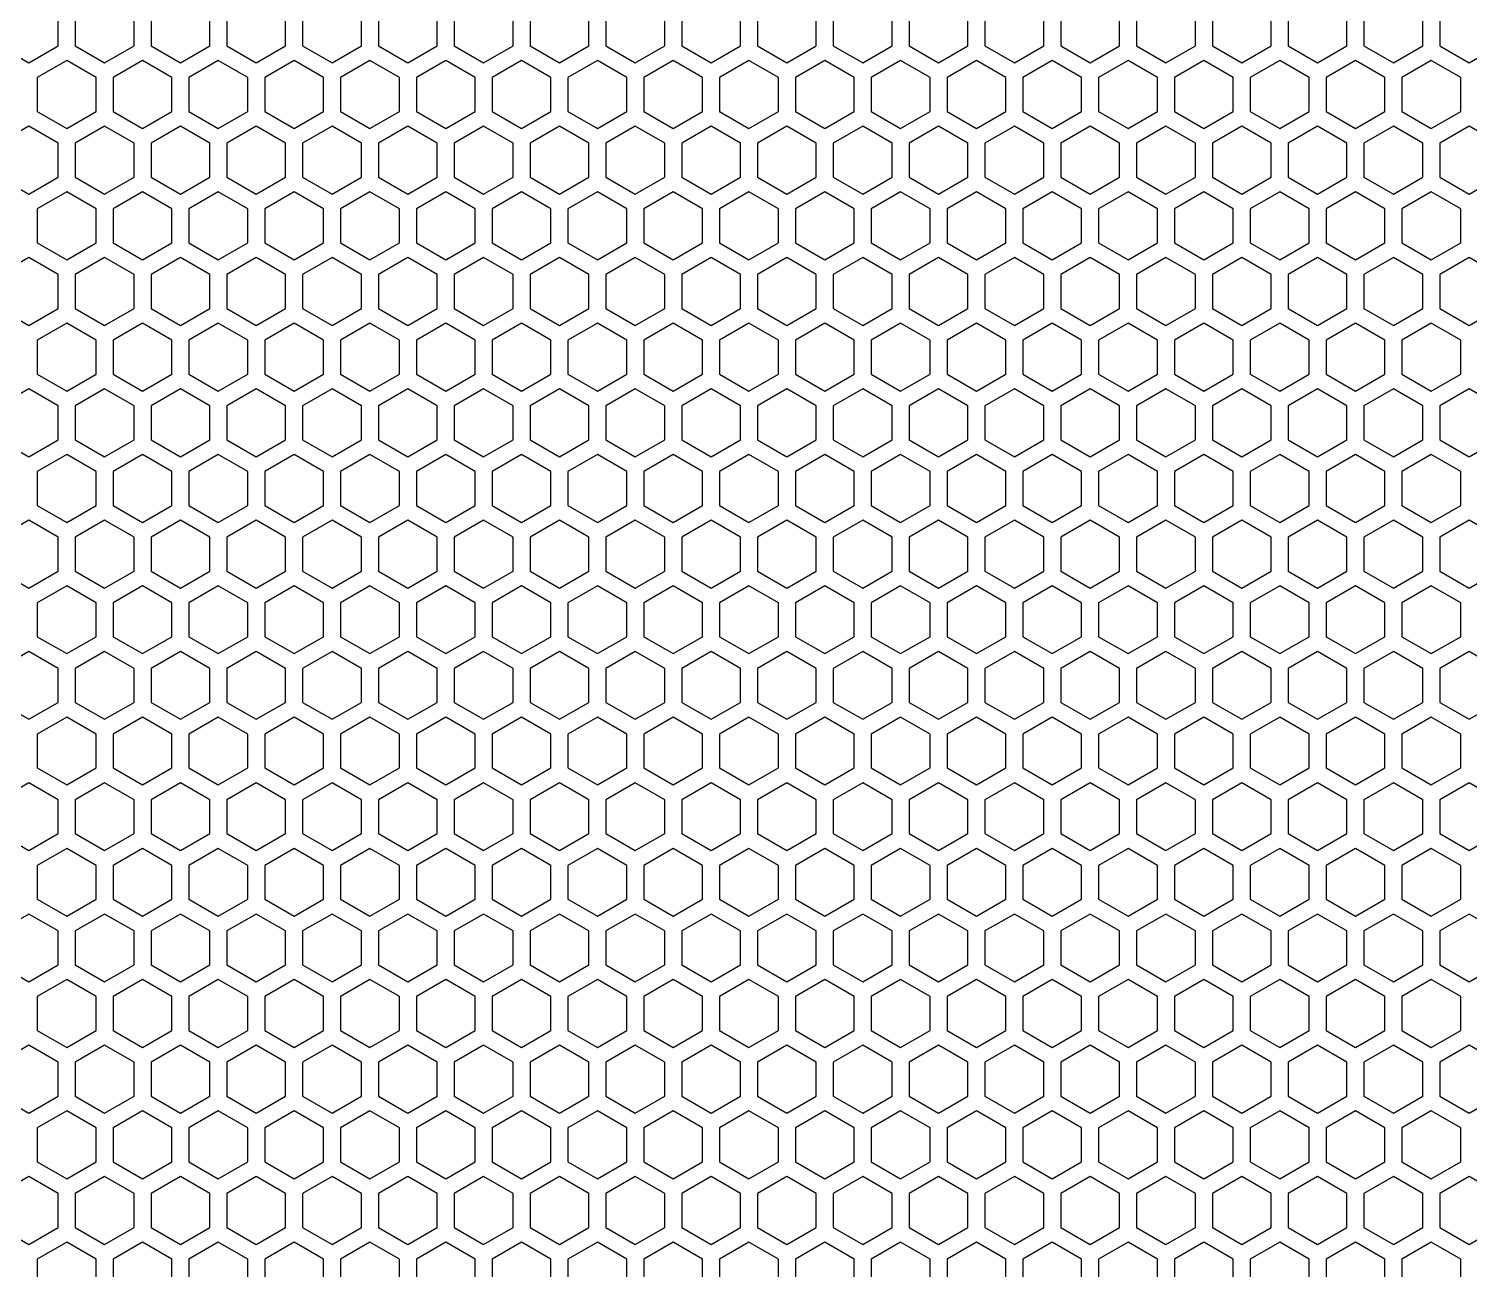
# Model space of a CAD drawing. Header units: millimetres. Extents: x -2 to 334, y -2 to 288.
# Drawn here: x 82.6 to 167.4, y 70 to 143 of the extents above; entities that cross this region are included whole.
import ezdxf

# ---------------------------------------------------------------- set-up
doc = ezdxf.new("R2010")
doc.units = ezdxf.units.MM
doc.layers.get('0').update_dxf_attribs({"linetype": 'CONTINUOUS'})

msp = doc.modelspace()

# ---------------------------------------------------------------- linework, layer by layer
for points in [[(84.317931, 144.04294), (82.58588, 145.04294), (80.853829, 144.04294), (80.853829, 142.04294), (82.58588, 141.04294), (84.317931, 142.04294)], [(88.782032, 144.04294), (87.049981, 145.04294), (85.317931, 144.04294), (85.317931, 142.04294), (87.049981, 141.04294), (88.782032, 142.04294)], [(93.246134, 144.04294), (91.514083, 145.04294), (89.782032, 144.04294), (89.782032, 142.04294), (91.514083, 141.04294), (93.246134, 142.04294)], [(97.710236, 144.04294), (95.978185, 145.04294), (94.246134, 144.04294), (94.246134, 142.04294), (95.978185, 141.04294), (97.710236, 142.04294)], [(102.174337, 144.04294), (100.442286, 145.04294), (98.710236, 144.04294), (98.710236, 142.04294), (100.442286, 141.04294), (102.174337, 142.04294)], [(106.638439, 144.04294), (104.906388, 145.04294), (103.174337, 144.04294), (103.174337, 142.04294), (104.906388, 141.04294), (106.638439, 142.04294)], [(111.10254, 144.04294), (109.37049, 145.04294), (107.638439, 144.04294), (107.638439, 142.04294), (109.37049, 141.04294), (111.10254, 142.04294)], [(115.566642, 144.04294), (113.834591, 145.04294), (112.10254, 144.04294), (112.10254, 142.04294), (113.834591, 141.04294), (115.566642, 142.04294)], [(120.030744, 144.04294), (118.298693, 145.04294), (116.566642, 144.04294), (116.566642, 142.04294), (118.298693, 141.04294), (120.030744, 142.04294)], [(124.494845, 144.04294), (122.762794, 145.04294), (121.030744, 144.04294), (121.030744, 142.04294), (122.762794, 141.04294), (124.494845, 142.04294)], [(128.958947, 144.04294), (127.226896, 145.04294), (125.494845, 144.04294), (125.494845, 142.04294), (127.226896, 141.04294), (128.958947, 142.04294)], [(133.423048, 144.04294), (131.690998, 145.04294), (129.958947, 144.04294), (129.958947, 142.04294), (131.690998, 141.04294), (133.423048, 142.04294)], [(137.88715, 144.04294), (136.155099, 145.04294), (134.423048, 144.04294), (134.423048, 142.04294), (136.155099, 141.04294), (137.88715, 142.04294)], [(142.351252, 144.04294), (140.619201, 145.04294), (138.88715, 144.04294), (138.88715, 142.04294), (140.619201, 141.04294), (142.351252, 142.04294)], [(146.815353, 144.04294), (145.083302, 145.04294), (143.351252, 144.04294), (143.351252, 142.04294), (145.083302, 141.04294), (146.815353, 142.04294)], [(151.279455, 144.04294), (149.547404, 145.04294), (147.815353, 144.04294), (147.815353, 142.04294), (149.547404, 141.04294), (151.279455, 142.04294)], [(155.743557, 144.04294), (154.011506, 145.04294), (152.279455, 144.04294), (152.279455, 142.04294), (154.011506, 141.04294), (155.743557, 142.04294)], [(160.207658, 144.04294), (158.475607, 145.04294), (156.743557, 144.04294), (156.743557, 142.04294), (158.475607, 141.04294), (160.207658, 142.04294)], [(164.67176, 144.04294), (162.939709, 145.04294), (161.207658, 144.04294), (161.207658, 142.04294), (162.939709, 141.04294), (164.67176, 142.04294)], [(169.135861, 144.04294), (167.403811, 145.04294), (165.67176, 144.04294), (165.67176, 142.04294), (167.403811, 141.04294), (169.135861, 142.04294)], [(86.549981, 140.176915), (84.817931, 141.176915), (83.08588, 140.176915), (83.08588, 138.176915), (84.817931, 137.176915), (86.549981, 138.176915)], [(91.014083, 140.176915), (89.282032, 141.176915), (87.549981, 140.176915), (87.549981, 138.176915), (89.282032, 137.176915), (91.014083, 138.176915)], [(95.478185, 140.176915), (93.746134, 141.176915), (92.014083, 140.176915), (92.014083, 138.176915), (93.746134, 137.176915), (95.478185, 138.176915)], [(99.942286, 140.176915), (98.210236, 141.176915), (96.478185, 140.176915), (96.478185, 138.176915), (98.210236, 137.176915), (99.942286, 138.176915)], [(104.406388, 140.176915), (102.674337, 141.176915), (100.942286, 140.176915), (100.942286, 138.176915), (102.674337, 137.176915), (104.406388, 138.176915)], [(108.87049, 140.176915), (107.138439, 141.176915), (105.406388, 140.176915), (105.406388, 138.176915), (107.138439, 137.176915), (108.87049, 138.176915)], [(113.334591, 140.176915), (111.60254, 141.176915), (109.87049, 140.176915), (109.87049, 138.176915), (111.60254, 137.176915), (113.334591, 138.176915)], [(117.798693, 140.176915), (116.066642, 141.176915), (114.334591, 140.176915), (114.334591, 138.176915), (116.066642, 137.176915), (117.798693, 138.176915)], [(122.262794, 140.176915), (120.530744, 141.176915), (118.798693, 140.176915), (118.798693, 138.176915), (120.530744, 137.176915), (122.262794, 138.176915)], [(126.726896, 140.176915), (124.994845, 141.176915), (123.262794, 140.176915), (123.262794, 138.176915), (124.994845, 137.176915), (126.726896, 138.176915)], [(131.190998, 140.176915), (129.458947, 141.176915), (127.726896, 140.176915), (127.726896, 138.176915), (129.458947, 137.176915), (131.190998, 138.176915)], [(135.655099, 140.176915), (133.923048, 141.176915), (132.190998, 140.176915), (132.190998, 138.176915), (133.923048, 137.176915), (135.655099, 138.176915)], [(140.119201, 140.176915), (138.38715, 141.176915), (136.655099, 140.176915), (136.655099, 138.176915), (138.38715, 137.176915), (140.119201, 138.176915)], [(144.583302, 140.176915), (142.851252, 141.176915), (141.119201, 140.176915), (141.119201, 138.176915), (142.851252, 137.176915), (144.583302, 138.176915)], [(149.047404, 140.176915), (147.315353, 141.176915), (145.583302, 140.176915), (145.583302, 138.176915), (147.315353, 137.176915), (149.047404, 138.176915)], [(153.511506, 140.176915), (151.779455, 141.176915), (150.047404, 140.176915), (150.047404, 138.176915), (151.779455, 137.176915), (153.511506, 138.176915)], [(157.975607, 140.176915), (156.243557, 141.176915), (154.511506, 140.176915), (154.511506, 138.176915), (156.243557, 137.176915), (157.975607, 138.176915)], [(162.439709, 140.176915), (160.707658, 141.176915), (158.975607, 140.176915), (158.975607, 138.176915), (160.707658, 137.176915), (162.439709, 138.176915)], [(166.903811, 140.176915), (165.17176, 141.176915), (163.439709, 140.176915), (163.439709, 138.176915), (165.17176, 137.176915), (166.903811, 138.176915)], [(84.317931, 136.310889), (82.58588, 137.310889), (80.853829, 136.310889), (80.853829, 134.310889), (82.58588, 133.310889), (84.317931, 134.310889)], [(88.782032, 136.310889), (87.049981, 137.310889), (85.317931, 136.310889), (85.317931, 134.310889), (87.049981, 133.310889), (88.782032, 134.310889)], [(93.246134, 136.310889), (91.514083, 137.310889), (89.782032, 136.310889), (89.782032, 134.310889), (91.514083, 133.310889), (93.246134, 134.310889)], [(97.710236, 136.310889), (95.978185, 137.310889), (94.246134, 136.310889), (94.246134, 134.310889), (95.978185, 133.310889), (97.710236, 134.310889)], [(102.174337, 136.310889), (100.442286, 137.310889), (98.710236, 136.310889), (98.710236, 134.310889), (100.442286, 133.310889), (102.174337, 134.310889)], [(106.638439, 136.310889), (104.906388, 137.310889), (103.174337, 136.310889), (103.174337, 134.310889), (104.906388, 133.310889), (106.638439, 134.310889)], [(111.10254, 136.310889), (109.37049, 137.310889), (107.638439, 136.310889), (107.638439, 134.310889), (109.37049, 133.310889), (111.10254, 134.310889)], [(115.566642, 136.310889), (113.834591, 137.310889), (112.10254, 136.310889), (112.10254, 134.310889), (113.834591, 133.310889), (115.566642, 134.310889)], [(120.030744, 136.310889), (118.298693, 137.310889), (116.566642, 136.310889), (116.566642, 134.310889), (118.298693, 133.310889), (120.030744, 134.310889)], [(124.494845, 136.310889), (122.762794, 137.310889), (121.030744, 136.310889), (121.030744, 134.310889), (122.762794, 133.310889), (124.494845, 134.310889)], [(128.958947, 136.310889), (127.226896, 137.310889), (125.494845, 136.310889), (125.494845, 134.310889), (127.226896, 133.310889), (128.958947, 134.310889)], [(133.423048, 136.310889), (131.690998, 137.310889), (129.958947, 136.310889), (129.958947, 134.310889), (131.690998, 133.310889), (133.423048, 134.310889)], [(137.88715, 136.310889), (136.155099, 137.310889), (134.423048, 136.310889), (134.423048, 134.310889), (136.155099, 133.310889), (137.88715, 134.310889)], [(142.351252, 136.310889), (140.619201, 137.310889), (138.88715, 136.310889), (138.88715, 134.310889), (140.619201, 133.310889), (142.351252, 134.310889)], [(146.815353, 136.310889), (145.083302, 137.310889), (143.351252, 136.310889), (143.351252, 134.310889), (145.083302, 133.310889), (146.815353, 134.310889)], [(151.279455, 136.310889), (149.547404, 137.310889), (147.815353, 136.310889), (147.815353, 134.310889), (149.547404, 133.310889), (151.279455, 134.310889)], [(155.743557, 136.310889), (154.011506, 137.310889), (152.279455, 136.310889), (152.279455, 134.310889), (154.011506, 133.310889), (155.743557, 134.310889)], [(160.207658, 136.310889), (158.475607, 137.310889), (156.743557, 136.310889), (156.743557, 134.310889), (158.475607, 133.310889), (160.207658, 134.310889)], [(164.67176, 136.310889), (162.939709, 137.310889), (161.207658, 136.310889), (161.207658, 134.310889), (162.939709, 133.310889), (164.67176, 134.310889)], [(169.135861, 136.310889), (167.403811, 137.310889), (165.67176, 136.310889), (165.67176, 134.310889), (167.403811, 133.310889), (169.135861, 134.310889)], [(86.549981, 132.444864), (84.817931, 133.444864), (83.08588, 132.444864), (83.08588, 130.444864), (84.817931, 129.444864), (86.549981, 130.444864)], [(91.014083, 132.444864), (89.282032, 133.444864), (87.549981, 132.444864), (87.549981, 130.444864), (89.282032, 129.444864), (91.014083, 130.444864)], [(95.478185, 132.444864), (93.746134, 133.444864), (92.014083, 132.444864), (92.014083, 130.444864), (93.746134, 129.444864), (95.478185, 130.444864)], [(99.942286, 132.444864), (98.210236, 133.444864), (96.478185, 132.444864), (96.478185, 130.444864), (98.210236, 129.444864), (99.942286, 130.444864)], [(104.406388, 132.444864), (102.674337, 133.444864), (100.942286, 132.444864), (100.942286, 130.444864), (102.674337, 129.444864), (104.406388, 130.444864)], [(108.87049, 132.444864), (107.138439, 133.444864), (105.406388, 132.444864), (105.406388, 130.444864), (107.138439, 129.444864), (108.87049, 130.444864)], [(113.334591, 132.444864), (111.60254, 133.444864), (109.87049, 132.444864), (109.87049, 130.444864), (111.60254, 129.444864), (113.334591, 130.444864)], [(117.798693, 132.444864), (116.066642, 133.444864), (114.334591, 132.444864), (114.334591, 130.444864), (116.066642, 129.444864), (117.798693, 130.444864)], [(122.262794, 132.444864), (120.530744, 133.444864), (118.798693, 132.444864), (118.798693, 130.444864), (120.530744, 129.444864), (122.262794, 130.444864)], [(126.726896, 132.444864), (124.994845, 133.444864), (123.262794, 132.444864), (123.262794, 130.444864), (124.994845, 129.444864), (126.726896, 130.444864)], [(131.190998, 132.444864), (129.458947, 133.444864), (127.726896, 132.444864), (127.726896, 130.444864), (129.458947, 129.444864), (131.190998, 130.444864)], [(135.655099, 132.444864), (133.923048, 133.444864), (132.190998, 132.444864), (132.190998, 130.444864), (133.923048, 129.444864), (135.655099, 130.444864)], [(140.119201, 132.444864), (138.38715, 133.444864), (136.655099, 132.444864), (136.655099, 130.444864), (138.38715, 129.444864), (140.119201, 130.444864)], [(144.583302, 132.444864), (142.851252, 133.444864), (141.119201, 132.444864), (141.119201, 130.444864), (142.851252, 129.444864), (144.583302, 130.444864)], [(149.047404, 132.444864), (147.315353, 133.444864), (145.583302, 132.444864), (145.583302, 130.444864), (147.315353, 129.444864), (149.047404, 130.444864)], [(153.511506, 132.444864), (151.779455, 133.444864), (150.047404, 132.444864), (150.047404, 130.444864), (151.779455, 129.444864), (153.511506, 130.444864)], [(157.975607, 132.444864), (156.243557, 133.444864), (154.511506, 132.444864), (154.511506, 130.444864), (156.243557, 129.444864), (157.975607, 130.444864)], [(162.439709, 132.444864), (160.707658, 133.444864), (158.975607, 132.444864), (158.975607, 130.444864), (160.707658, 129.444864), (162.439709, 130.444864)], [(166.903811, 132.444864), (165.17176, 133.444864), (163.439709, 132.444864), (163.439709, 130.444864), (165.17176, 129.444864), (166.903811, 130.444864)], [(84.317931, 128.578838), (82.58588, 129.578838), (80.853829, 128.578838), (80.853829, 126.578838), (82.58588, 125.578838), (84.317931, 126.578838)], [(88.782032, 128.578838), (87.049981, 129.578838), (85.317931, 128.578838), (85.317931, 126.578838), (87.049981, 125.578838), (88.782032, 126.578838)], [(93.246134, 128.578838), (91.514083, 129.578838), (89.782032, 128.578838), (89.782032, 126.578838), (91.514083, 125.578838), (93.246134, 126.578838)], [(97.710236, 128.578838), (95.978185, 129.578838), (94.246134, 128.578838), (94.246134, 126.578838), (95.978185, 125.578838), (97.710236, 126.578838)], [(102.174337, 128.578838), (100.442286, 129.578838), (98.710236, 128.578838), (98.710236, 126.578838), (100.442286, 125.578838), (102.174337, 126.578838)], [(106.638439, 128.578838), (104.906388, 129.578838), (103.174337, 128.578838), (103.174337, 126.578838), (104.906388, 125.578838), (106.638439, 126.578838)], [(111.10254, 128.578838), (109.37049, 129.578838), (107.638439, 128.578838), (107.638439, 126.578838), (109.37049, 125.578838), (111.10254, 126.578838)], [(115.566642, 128.578838), (113.834591, 129.578838), (112.10254, 128.578838), (112.10254, 126.578838), (113.834591, 125.578838), (115.566642, 126.578838)], [(120.030744, 128.578838), (118.298693, 129.578838), (116.566642, 128.578838), (116.566642, 126.578838), (118.298693, 125.578838), (120.030744, 126.578838)], [(124.494845, 128.578838), (122.762794, 129.578838), (121.030744, 128.578838), (121.030744, 126.578838), (122.762794, 125.578838), (124.494845, 126.578838)], [(128.958947, 128.578838), (127.226896, 129.578838), (125.494845, 128.578838), (125.494845, 126.578838), (127.226896, 125.578838), (128.958947, 126.578838)], [(133.423048, 128.578838), (131.690998, 129.578838), (129.958947, 128.578838), (129.958947, 126.578838), (131.690998, 125.578838), (133.423048, 126.578838)], [(137.88715, 128.578838), (136.155099, 129.578838), (134.423048, 128.578838), (134.423048, 126.578838), (136.155099, 125.578838), (137.88715, 126.578838)], [(142.351252, 128.578838), (140.619201, 129.578838), (138.88715, 128.578838), (138.88715, 126.578838), (140.619201, 125.578838), (142.351252, 126.578838)], [(146.815353, 128.578838), (145.083302, 129.578838), (143.351252, 128.578838), (143.351252, 126.578838), (145.083302, 125.578838), (146.815353, 126.578838)], [(151.279455, 128.578838), (149.547404, 129.578838), (147.815353, 128.578838), (147.815353, 126.578838), (149.547404, 125.578838), (151.279455, 126.578838)], [(155.743557, 128.578838), (154.011506, 129.578838), (152.279455, 128.578838), (152.279455, 126.578838), (154.011506, 125.578838), (155.743557, 126.578838)], [(160.207658, 128.578838), (158.475607, 129.578838), (156.743557, 128.578838), (156.743557, 126.578838), (158.475607, 125.578838), (160.207658, 126.578838)], [(164.67176, 128.578838), (162.939709, 129.578838), (161.207658, 128.578838), (161.207658, 126.578838), (162.939709, 125.578838), (164.67176, 126.578838)], [(169.135861, 128.578838), (167.403811, 129.578838), (165.67176, 128.578838), (165.67176, 126.578838), (167.403811, 125.578838), (169.135861, 126.578838)], [(86.549981, 124.712813), (84.817931, 125.712813), (83.08588, 124.712813), (83.08588, 122.712813), (84.817931, 121.712813), (86.549981, 122.712813)], [(91.014083, 124.712813), (89.282032, 125.712813), (87.549981, 124.712813), (87.549981, 122.712813), (89.282032, 121.712813), (91.014083, 122.712813)], [(95.478185, 124.712813), (93.746134, 125.712813), (92.014083, 124.712813), (92.014083, 122.712813), (93.746134, 121.712813), (95.478185, 122.712813)], [(99.942286, 124.712813), (98.210236, 125.712813), (96.478185, 124.712813), (96.478185, 122.712813), (98.210236, 121.712813), (99.942286, 122.712813)], [(104.406388, 124.712813), (102.674337, 125.712813), (100.942286, 124.712813), (100.942286, 122.712813), (102.674337, 121.712813), (104.406388, 122.712813)], [(108.87049, 124.712813), (107.138439, 125.712813), (105.406388, 124.712813), (105.406388, 122.712813), (107.138439, 121.712813), (108.87049, 122.712813)], [(113.334591, 124.712813), (111.60254, 125.712813), (109.87049, 124.712813), (109.87049, 122.712813), (111.60254, 121.712813), (113.334591, 122.712813)], [(117.798693, 124.712813), (116.066642, 125.712813), (114.334591, 124.712813), (114.334591, 122.712813), (116.066642, 121.712813), (117.798693, 122.712813)], [(122.262794, 124.712813), (120.530744, 125.712813), (118.798693, 124.712813), (118.798693, 122.712813), (120.530744, 121.712813), (122.262794, 122.712813)], [(126.726896, 124.712813), (124.994845, 125.712813), (123.262794, 124.712813), (123.262794, 122.712813), (124.994845, 121.712813), (126.726896, 122.712813)], [(131.190998, 124.712813), (129.458947, 125.712813), (127.726896, 124.712813), (127.726896, 122.712813), (129.458947, 121.712813), (131.190998, 122.712813)], [(135.655099, 124.712813), (133.923048, 125.712813), (132.190998, 124.712813), (132.190998, 122.712813), (133.923048, 121.712813), (135.655099, 122.712813)], [(140.119201, 124.712813), (138.38715, 125.712813), (136.655099, 124.712813), (136.655099, 122.712813), (138.38715, 121.712813), (140.119201, 122.712813)], [(144.583302, 124.712813), (142.851252, 125.712813), (141.119201, 124.712813), (141.119201, 122.712813), (142.851252, 121.712813), (144.583302, 122.712813)], [(149.047404, 124.712813), (147.315353, 125.712813), (145.583302, 124.712813), (145.583302, 122.712813), (147.315353, 121.712813), (149.047404, 122.712813)], [(153.511506, 124.712813), (151.779455, 125.712813), (150.047404, 124.712813), (150.047404, 122.712813), (151.779455, 121.712813), (153.511506, 122.712813)], [(157.975607, 124.712813), (156.243557, 125.712813), (154.511506, 124.712813), (154.511506, 122.712813), (156.243557, 121.712813), (157.975607, 122.712813)], [(162.439709, 124.712813), (160.707658, 125.712813), (158.975607, 124.712813), (158.975607, 122.712813), (160.707658, 121.712813), (162.439709, 122.712813)], [(166.903811, 124.712813), (165.17176, 125.712813), (163.439709, 124.712813), (163.439709, 122.712813), (165.17176, 121.712813), (166.903811, 122.712813)], [(84.317931, 120.846788), (82.58588, 121.846788), (80.853829, 120.846788), (80.853829, 118.846788), (82.58588, 117.846788), (84.317931, 118.846788)], [(88.782032, 120.846788), (87.049981, 121.846788), (85.317931, 120.846788), (85.317931, 118.846788), (87.049981, 117.846788), (88.782032, 118.846788)], [(93.246134, 120.846788), (91.514083, 121.846788), (89.782032, 120.846788), (89.782032, 118.846788), (91.514083, 117.846788), (93.246134, 118.846788)], [(97.710236, 120.846788), (95.978185, 121.846788), (94.246134, 120.846788), (94.246134, 118.846788), (95.978185, 117.846788), (97.710236, 118.846788)], [(102.174337, 120.846788), (100.442286, 121.846788), (98.710236, 120.846788), (98.710236, 118.846788), (100.442286, 117.846788), (102.174337, 118.846788)], [(106.638439, 120.846788), (104.906388, 121.846788), (103.174337, 120.846788), (103.174337, 118.846788), (104.906388, 117.846788), (106.638439, 118.846788)], [(111.10254, 120.846788), (109.37049, 121.846788), (107.638439, 120.846788), (107.638439, 118.846788), (109.37049, 117.846788), (111.10254, 118.846788)], [(115.566642, 120.846788), (113.834591, 121.846788), (112.10254, 120.846788), (112.10254, 118.846788), (113.834591, 117.846788), (115.566642, 118.846788)], [(120.030744, 120.846788), (118.298693, 121.846788), (116.566642, 120.846788), (116.566642, 118.846788), (118.298693, 117.846788), (120.030744, 118.846788)], [(124.494845, 120.846788), (122.762794, 121.846788), (121.030744, 120.846788), (121.030744, 118.846788), (122.762794, 117.846788), (124.494845, 118.846788)], [(128.958947, 120.846788), (127.226896, 121.846788), (125.494845, 120.846788), (125.494845, 118.846788), (127.226896, 117.846788), (128.958947, 118.846788)], [(133.423048, 120.846788), (131.690998, 121.846788), (129.958947, 120.846788), (129.958947, 118.846788), (131.690998, 117.846788), (133.423048, 118.846788)], [(137.88715, 120.846788), (136.155099, 121.846788), (134.423048, 120.846788), (134.423048, 118.846788), (136.155099, 117.846788), (137.88715, 118.846788)], [(142.351252, 120.846788), (140.619201, 121.846788), (138.88715, 120.846788), (138.88715, 118.846788), (140.619201, 117.846788), (142.351252, 118.846788)], [(146.815353, 120.846788), (145.083302, 121.846788), (143.351252, 120.846788), (143.351252, 118.846788), (145.083302, 117.846788), (146.815353, 118.846788)], [(151.279455, 120.846788), (149.547404, 121.846788), (147.815353, 120.846788), (147.815353, 118.846788), (149.547404, 117.846788), (151.279455, 118.846788)], [(155.743557, 120.846788), (154.011506, 121.846788), (152.279455, 120.846788), (152.279455, 118.846788), (154.011506, 117.846788), (155.743557, 118.846788)], [(160.207658, 120.846788), (158.475607, 121.846788), (156.743557, 120.846788), (156.743557, 118.846788), (158.475607, 117.846788), (160.207658, 118.846788)], [(164.67176, 120.846788), (162.939709, 121.846788), (161.207658, 120.846788), (161.207658, 118.846788), (162.939709, 117.846788), (164.67176, 118.846788)], [(169.135861, 120.846788), (167.403811, 121.846788), (165.67176, 120.846788), (165.67176, 118.846788), (167.403811, 117.846788), (169.135861, 118.846788)], [(86.549981, 116.980762), (84.817931, 117.980762), (83.08588, 116.980762), (83.08588, 114.980762), (84.817931, 113.980762), (86.549981, 114.980762)], [(91.014083, 116.980762), (89.282032, 117.980762), (87.549981, 116.980762), (87.549981, 114.980762), (89.282032, 113.980762), (91.014083, 114.980762)], [(95.478185, 116.980762), (93.746134, 117.980762), (92.014083, 116.980762), (92.014083, 114.980762), (93.746134, 113.980762), (95.478185, 114.980762)], [(99.942286, 116.980762), (98.210236, 117.980762), (96.478185, 116.980762), (96.478185, 114.980762), (98.210236, 113.980762), (99.942286, 114.980762)], [(104.406388, 116.980762), (102.674337, 117.980762), (100.942286, 116.980762), (100.942286, 114.980762), (102.674337, 113.980762), (104.406388, 114.980762)], [(108.87049, 116.980762), (107.138439, 117.980762), (105.406388, 116.980762), (105.406388, 114.980762), (107.138439, 113.980762), (108.87049, 114.980762)], [(113.334591, 116.980762), (111.60254, 117.980762), (109.87049, 116.980762), (109.87049, 114.980762), (111.60254, 113.980762), (113.334591, 114.980762)], [(117.798693, 116.980762), (116.066642, 117.980762), (114.334591, 116.980762), (114.334591, 114.980762), (116.066642, 113.980762), (117.798693, 114.980762)], [(122.262794, 116.980762), (120.530744, 117.980762), (118.798693, 116.980762), (118.798693, 114.980762), (120.530744, 113.980762), (122.262794, 114.980762)], [(126.726896, 116.980762), (124.994845, 117.980762), (123.262794, 116.980762), (123.262794, 114.980762), (124.994845, 113.980762), (126.726896, 114.980762)], [(131.190998, 116.980762), (129.458947, 117.980762), (127.726896, 116.980762), (127.726896, 114.980762), (129.458947, 113.980762), (131.190998, 114.980762)], [(135.655099, 116.980762), (133.923048, 117.980762), (132.190998, 116.980762), (132.190998, 114.980762), (133.923048, 113.980762), (135.655099, 114.980762)], [(140.119201, 116.980762), (138.38715, 117.980762), (136.655099, 116.980762), (136.655099, 114.980762), (138.38715, 113.980762), (140.119201, 114.980762)], [(144.583302, 116.980762), (142.851252, 117.980762), (141.119201, 116.980762), (141.119201, 114.980762), (142.851252, 113.980762), (144.583302, 114.980762)], [(149.047404, 116.980762), (147.315353, 117.980762), (145.583302, 116.980762), (145.583302, 114.980762), (147.315353, 113.980762), (149.047404, 114.980762)], [(153.511506, 116.980762), (151.779455, 117.980762), (150.047404, 116.980762), (150.047404, 114.980762), (151.779455, 113.980762), (153.511506, 114.980762)], [(157.975607, 116.980762), (156.243557, 117.980762), (154.511506, 116.980762), (154.511506, 114.980762), (156.243557, 113.980762), (157.975607, 114.980762)], [(162.439709, 116.980762), (160.707658, 117.980762), (158.975607, 116.980762), (158.975607, 114.980762), (160.707658, 113.980762), (162.439709, 114.980762)], [(166.903811, 116.980762), (165.17176, 117.980762), (163.439709, 116.980762), (163.439709, 114.980762), (165.17176, 113.980762), (166.903811, 114.980762)], [(84.317931, 113.114737), (82.58588, 114.114737), (80.853829, 113.114737), (80.853829, 111.114737), (82.58588, 110.114737), (84.317931, 111.114737)], [(88.782032, 113.114737), (87.049981, 114.114737), (85.317931, 113.114737), (85.317931, 111.114737), (87.049981, 110.114737), (88.782032, 111.114737)], [(93.246134, 113.114737), (91.514083, 114.114737), (89.782032, 113.114737), (89.782032, 111.114737), (91.514083, 110.114737), (93.246134, 111.114737)], [(97.710236, 113.114737), (95.978185, 114.114737), (94.246134, 113.114737), (94.246134, 111.114737), (95.978185, 110.114737), (97.710236, 111.114737)], [(102.174337, 113.114737), (100.442286, 114.114737), (98.710236, 113.114737), (98.710236, 111.114737), (100.442286, 110.114737), (102.174337, 111.114737)], [(106.638439, 113.114737), (104.906388, 114.114737), (103.174337, 113.114737), (103.174337, 111.114737), (104.906388, 110.114737), (106.638439, 111.114737)], [(111.10254, 113.114737), (109.37049, 114.114737), (107.638439, 113.114737), (107.638439, 111.114737), (109.37049, 110.114737), (111.10254, 111.114737)], [(115.566642, 113.114737), (113.834591, 114.114737), (112.10254, 113.114737), (112.10254, 111.114737), (113.834591, 110.114737), (115.566642, 111.114737)], [(120.030744, 113.114737), (118.298693, 114.114737), (116.566642, 113.114737), (116.566642, 111.114737), (118.298693, 110.114737), (120.030744, 111.114737)], [(124.494845, 113.114737), (122.762794, 114.114737), (121.030744, 113.114737), (121.030744, 111.114737), (122.762794, 110.114737), (124.494845, 111.114737)], [(128.958947, 113.114737), (127.226896, 114.114737), (125.494845, 113.114737), (125.494845, 111.114737), (127.226896, 110.114737), (128.958947, 111.114737)], [(133.423048, 113.114737), (131.690998, 114.114737), (129.958947, 113.114737), (129.958947, 111.114737), (131.690998, 110.114737), (133.423048, 111.114737)], [(137.88715, 113.114737), (136.155099, 114.114737), (134.423048, 113.114737), (134.423048, 111.114737), (136.155099, 110.114737), (137.88715, 111.114737)], [(142.351252, 113.114737), (140.619201, 114.114737), (138.88715, 113.114737), (138.88715, 111.114737), (140.619201, 110.114737), (142.351252, 111.114737)], [(146.815353, 113.114737), (145.083302, 114.114737), (143.351252, 113.114737), (143.351252, 111.114737), (145.083302, 110.114737), (146.815353, 111.114737)], [(151.279455, 113.114737), (149.547404, 114.114737), (147.815353, 113.114737), (147.815353, 111.114737), (149.547404, 110.114737), (151.279455, 111.114737)], [(155.743557, 113.114737), (154.011506, 114.114737), (152.279455, 113.114737), (152.279455, 111.114737), (154.011506, 110.114737), (155.743557, 111.114737)], [(160.207658, 113.114737), (158.475607, 114.114737), (156.743557, 113.114737), (156.743557, 111.114737), (158.475607, 110.114737), (160.207658, 111.114737)], [(164.67176, 113.114737), (162.939709, 114.114737), (161.207658, 113.114737), (161.207658, 111.114737), (162.939709, 110.114737), (164.67176, 111.114737)], [(169.135861, 113.114737), (167.403811, 114.114737), (165.67176, 113.114737), (165.67176, 111.114737), (167.403811, 110.114737), (169.135861, 111.114737)], [(86.549981, 109.248711), (84.817931, 110.248711), (83.08588, 109.248711), (83.08588, 107.248711), (84.817931, 106.248711), (86.549981, 107.248711)], [(91.014083, 109.248711), (89.282032, 110.248711), (87.549981, 109.248711), (87.549981, 107.248711), (89.282032, 106.248711), (91.014083, 107.248711)], [(95.478185, 109.248711), (93.746134, 110.248711), (92.014083, 109.248711), (92.014083, 107.248711), (93.746134, 106.248711), (95.478185, 107.248711)], [(99.942286, 109.248711), (98.210236, 110.248711), (96.478185, 109.248711), (96.478185, 107.248711), (98.210236, 106.248711), (99.942286, 107.248711)], [(104.406388, 109.248711), (102.674337, 110.248711), (100.942286, 109.248711), (100.942286, 107.248711), (102.674337, 106.248711), (104.406388, 107.248711)], [(108.87049, 109.248711), (107.138439, 110.248711), (105.406388, 109.248711), (105.406388, 107.248711), (107.138439, 106.248711), (108.87049, 107.248711)], [(113.334591, 109.248711), (111.60254, 110.248711), (109.87049, 109.248711), (109.87049, 107.248711), (111.60254, 106.248711), (113.334591, 107.248711)], [(117.798693, 109.248711), (116.066642, 110.248711), (114.334591, 109.248711), (114.334591, 107.248711), (116.066642, 106.248711), (117.798693, 107.248711)], [(122.262794, 109.248711), (120.530744, 110.248711), (118.798693, 109.248711), (118.798693, 107.248711), (120.530744, 106.248711), (122.262794, 107.248711)], [(126.726896, 109.248711), (124.994845, 110.248711), (123.262794, 109.248711), (123.262794, 107.248711), (124.994845, 106.248711), (126.726896, 107.248711)], [(131.190998, 109.248711), (129.458947, 110.248711), (127.726896, 109.248711), (127.726896, 107.248711), (129.458947, 106.248711), (131.190998, 107.248711)], [(135.655099, 109.248711), (133.923048, 110.248711), (132.190998, 109.248711), (132.190998, 107.248711), (133.923048, 106.248711), (135.655099, 107.248711)], [(140.119201, 109.248711), (138.38715, 110.248711), (136.655099, 109.248711), (136.655099, 107.248711), (138.38715, 106.248711), (140.119201, 107.248711)], [(144.583302, 109.248711), (142.851252, 110.248711), (141.119201, 109.248711), (141.119201, 107.248711), (142.851252, 106.248711), (144.583302, 107.248711)], [(149.047404, 109.248711), (147.315353, 110.248711), (145.583302, 109.248711), (145.583302, 107.248711), (147.315353, 106.248711), (149.047404, 107.248711)], [(153.511506, 109.248711), (151.779455, 110.248711), (150.047404, 109.248711), (150.047404, 107.248711), (151.779455, 106.248711), (153.511506, 107.248711)], [(157.975607, 109.248711), (156.243557, 110.248711), (154.511506, 109.248711), (154.511506, 107.248711), (156.243557, 106.248711), (157.975607, 107.248711)], [(162.439709, 109.248711), (160.707658, 110.248711), (158.975607, 109.248711), (158.975607, 107.248711), (160.707658, 106.248711), (162.439709, 107.248711)], [(166.903811, 109.248711), (165.17176, 110.248711), (163.439709, 109.248711), (163.439709, 107.248711), (165.17176, 106.248711), (166.903811, 107.248711)], [(84.317931, 105.382686), (82.58588, 106.382686), (80.853829, 105.382686), (80.853829, 103.382686), (82.58588, 102.382686), (84.317931, 103.382686)], [(88.782032, 105.382686), (87.049981, 106.382686), (85.317931, 105.382686), (85.317931, 103.382686), (87.049981, 102.382686), (88.782032, 103.382686)], [(93.246134, 105.382686), (91.514083, 106.382686), (89.782032, 105.382686), (89.782032, 103.382686), (91.514083, 102.382686), (93.246134, 103.382686)], [(97.710236, 105.382686), (95.978185, 106.382686), (94.246134, 105.382686), (94.246134, 103.382686), (95.978185, 102.382686), (97.710236, 103.382686)], [(102.174337, 105.382686), (100.442286, 106.382686), (98.710236, 105.382686), (98.710236, 103.382686), (100.442286, 102.382686), (102.174337, 103.382686)], [(106.638439, 105.382686), (104.906388, 106.382686), (103.174337, 105.382686), (103.174337, 103.382686), (104.906388, 102.382686), (106.638439, 103.382686)], [(111.10254, 105.382686), (109.37049, 106.382686), (107.638439, 105.382686), (107.638439, 103.382686), (109.37049, 102.382686), (111.10254, 103.382686)], [(115.566642, 105.382686), (113.834591, 106.382686), (112.10254, 105.382686), (112.10254, 103.382686), (113.834591, 102.382686), (115.566642, 103.382686)], [(120.030744, 105.382686), (118.298693, 106.382686), (116.566642, 105.382686), (116.566642, 103.382686), (118.298693, 102.382686), (120.030744, 103.382686)], [(124.494845, 105.382686), (122.762794, 106.382686), (121.030744, 105.382686), (121.030744, 103.382686), (122.762794, 102.382686), (124.494845, 103.382686)], [(128.958947, 105.382686), (127.226896, 106.382686), (125.494845, 105.382686), (125.494845, 103.382686), (127.226896, 102.382686), (128.958947, 103.382686)], [(133.423048, 105.382686), (131.690998, 106.382686), (129.958947, 105.382686), (129.958947, 103.382686), (131.690998, 102.382686), (133.423048, 103.382686)], [(137.88715, 105.382686), (136.155099, 106.382686), (134.423048, 105.382686), (134.423048, 103.382686), (136.155099, 102.382686), (137.88715, 103.382686)], [(142.351252, 105.382686), (140.619201, 106.382686), (138.88715, 105.382686), (138.88715, 103.382686), (140.619201, 102.382686), (142.351252, 103.382686)], [(146.815353, 105.382686), (145.083302, 106.382686), (143.351252, 105.382686), (143.351252, 103.382686), (145.083302, 102.382686), (146.815353, 103.382686)], [(151.279455, 105.382686), (149.547404, 106.382686), (147.815353, 105.382686), (147.815353, 103.382686), (149.547404, 102.382686), (151.279455, 103.382686)], [(155.743557, 105.382686), (154.011506, 106.382686), (152.279455, 105.382686), (152.279455, 103.382686), (154.011506, 102.382686), (155.743557, 103.382686)], [(160.207658, 105.382686), (158.475607, 106.382686), (156.743557, 105.382686), (156.743557, 103.382686), (158.475607, 102.382686), (160.207658, 103.382686)], [(164.67176, 105.382686), (162.939709, 106.382686), (161.207658, 105.382686), (161.207658, 103.382686), (162.939709, 102.382686), (164.67176, 103.382686)], [(169.135861, 105.382686), (167.403811, 106.382686), (165.67176, 105.382686), (165.67176, 103.382686), (167.403811, 102.382686), (169.135861, 103.382686)], [(86.549981, 101.51666), (84.817931, 102.51666), (83.08588, 101.51666), (83.08588, 99.51666), (84.817931, 98.51666), (86.549981, 99.51666)], [(91.014083, 101.51666), (89.282032, 102.51666), (87.549981, 101.51666), (87.549981, 99.51666), (89.282032, 98.51666), (91.014083, 99.51666)], [(95.478185, 101.51666), (93.746134, 102.51666), (92.014083, 101.51666), (92.014083, 99.51666), (93.746134, 98.51666), (95.478185, 99.51666)], [(99.942286, 101.51666), (98.210236, 102.51666), (96.478185, 101.51666), (96.478185, 99.51666), (98.210236, 98.51666), (99.942286, 99.51666)], [(104.406388, 101.51666), (102.674337, 102.51666), (100.942286, 101.51666), (100.942286, 99.51666), (102.674337, 98.51666), (104.406388, 99.51666)], [(108.87049, 101.51666), (107.138439, 102.51666), (105.406388, 101.51666), (105.406388, 99.51666), (107.138439, 98.51666), (108.87049, 99.51666)], [(113.334591, 101.51666), (111.60254, 102.51666), (109.87049, 101.51666), (109.87049, 99.51666), (111.60254, 98.51666), (113.334591, 99.51666)], [(117.798693, 101.51666), (116.066642, 102.51666), (114.334591, 101.51666), (114.334591, 99.51666), (116.066642, 98.51666), (117.798693, 99.51666)], [(122.262794, 101.51666), (120.530744, 102.51666), (118.798693, 101.51666), (118.798693, 99.51666), (120.530744, 98.51666), (122.262794, 99.51666)], [(126.726896, 101.51666), (124.994845, 102.51666), (123.262794, 101.51666), (123.262794, 99.51666), (124.994845, 98.51666), (126.726896, 99.51666)], [(131.190998, 101.51666), (129.458947, 102.51666), (127.726896, 101.51666), (127.726896, 99.51666), (129.458947, 98.51666), (131.190998, 99.51666)], [(135.655099, 101.51666), (133.923048, 102.51666), (132.190998, 101.51666), (132.190998, 99.51666), (133.923048, 98.51666), (135.655099, 99.51666)], [(140.119201, 101.51666), (138.38715, 102.51666), (136.655099, 101.51666), (136.655099, 99.51666), (138.38715, 98.51666), (140.119201, 99.51666)], [(144.583302, 101.51666), (142.851252, 102.51666), (141.119201, 101.51666), (141.119201, 99.51666), (142.851252, 98.51666), (144.583302, 99.51666)], [(149.047404, 101.51666), (147.315353, 102.51666), (145.583302, 101.51666), (145.583302, 99.51666), (147.315353, 98.51666), (149.047404, 99.51666)], [(153.511506, 101.51666), (151.779455, 102.51666), (150.047404, 101.51666), (150.047404, 99.51666), (151.779455, 98.51666), (153.511506, 99.51666)], [(157.975607, 101.51666), (156.243557, 102.51666), (154.511506, 101.51666), (154.511506, 99.51666), (156.243557, 98.51666), (157.975607, 99.51666)], [(162.439709, 101.51666), (160.707658, 102.51666), (158.975607, 101.51666), (158.975607, 99.51666), (160.707658, 98.51666), (162.439709, 99.51666)], [(166.903811, 101.51666), (165.17176, 102.51666), (163.439709, 101.51666), (163.439709, 99.51666), (165.17176, 98.51666), (166.903811, 99.51666)], [(84.317931, 97.650635), (82.58588, 98.650635), (80.853829, 97.650635), (80.853829, 95.650635), (82.58588, 94.650635), (84.317931, 95.650635)], [(88.782032, 97.650635), (87.049981, 98.650635), (85.317931, 97.650635), (85.317931, 95.650635), (87.049981, 94.650635), (88.782032, 95.650635)], [(93.246134, 97.650635), (91.514083, 98.650635), (89.782032, 97.650635), (89.782032, 95.650635), (91.514083, 94.650635), (93.246134, 95.650635)], [(97.710236, 97.650635), (95.978185, 98.650635), (94.246134, 97.650635), (94.246134, 95.650635), (95.978185, 94.650635), (97.710236, 95.650635)], [(102.174337, 97.650635), (100.442286, 98.650635), (98.710236, 97.650635), (98.710236, 95.650635), (100.442286, 94.650635), (102.174337, 95.650635)], [(106.638439, 97.650635), (104.906388, 98.650635), (103.174337, 97.650635), (103.174337, 95.650635), (104.906388, 94.650635), (106.638439, 95.650635)], [(111.10254, 97.650635), (109.37049, 98.650635), (107.638439, 97.650635), (107.638439, 95.650635), (109.37049, 94.650635), (111.10254, 95.650635)], [(115.566642, 97.650635), (113.834591, 98.650635), (112.10254, 97.650635), (112.10254, 95.650635), (113.834591, 94.650635), (115.566642, 95.650635)], [(120.030744, 97.650635), (118.298693, 98.650635), (116.566642, 97.650635), (116.566642, 95.650635), (118.298693, 94.650635), (120.030744, 95.650635)], [(124.494845, 97.650635), (122.762794, 98.650635), (121.030744, 97.650635), (121.030744, 95.650635), (122.762794, 94.650635), (124.494845, 95.650635)], [(128.958947, 97.650635), (127.226896, 98.650635), (125.494845, 97.650635), (125.494845, 95.650635), (127.226896, 94.650635), (128.958947, 95.650635)], [(133.423048, 97.650635), (131.690998, 98.650635), (129.958947, 97.650635), (129.958947, 95.650635), (131.690998, 94.650635), (133.423048, 95.650635)], [(137.88715, 97.650635), (136.155099, 98.650635), (134.423048, 97.650635), (134.423048, 95.650635), (136.155099, 94.650635), (137.88715, 95.650635)], [(142.351252, 97.650635), (140.619201, 98.650635), (138.88715, 97.650635), (138.88715, 95.650635), (140.619201, 94.650635), (142.351252, 95.650635)], [(146.815353, 97.650635), (145.083302, 98.650635), (143.351252, 97.650635), (143.351252, 95.650635), (145.083302, 94.650635), (146.815353, 95.650635)], [(151.279455, 97.650635), (149.547404, 98.650635), (147.815353, 97.650635), (147.815353, 95.650635), (149.547404, 94.650635), (151.279455, 95.650635)], [(155.743557, 97.650635), (154.011506, 98.650635), (152.279455, 97.650635), (152.279455, 95.650635), (154.011506, 94.650635), (155.743557, 95.650635)], [(160.207658, 97.650635), (158.475607, 98.650635), (156.743557, 97.650635), (156.743557, 95.650635), (158.475607, 94.650635), (160.207658, 95.650635)], [(164.67176, 97.650635), (162.939709, 98.650635), (161.207658, 97.650635), (161.207658, 95.650635), (162.939709, 94.650635), (164.67176, 95.650635)], [(169.135861, 97.650635), (167.403811, 98.650635), (165.67176, 97.650635), (165.67176, 95.650635), (167.403811, 94.650635), (169.135861, 95.650635)], [(86.549981, 93.78461), (84.817931, 94.78461), (83.08588, 93.78461), (83.08588, 91.78461), (84.817931, 90.78461), (86.549981, 91.78461)], [(91.014083, 93.78461), (89.282032, 94.78461), (87.549981, 93.78461), (87.549981, 91.78461), (89.282032, 90.78461), (91.014083, 91.78461)], [(95.478185, 93.78461), (93.746134, 94.78461), (92.014083, 93.78461), (92.014083, 91.78461), (93.746134, 90.78461), (95.478185, 91.78461)], [(99.942286, 93.78461), (98.210236, 94.78461), (96.478185, 93.78461), (96.478185, 91.78461), (98.210236, 90.78461), (99.942286, 91.78461)], [(104.406388, 93.78461), (102.674337, 94.78461), (100.942286, 93.78461), (100.942286, 91.78461), (102.674337, 90.78461), (104.406388, 91.78461)], [(108.87049, 93.78461), (107.138439, 94.78461), (105.406388, 93.78461), (105.406388, 91.78461), (107.138439, 90.78461), (108.87049, 91.78461)], [(113.334591, 93.78461), (111.60254, 94.78461), (109.87049, 93.78461), (109.87049, 91.78461), (111.60254, 90.78461), (113.334591, 91.78461)], [(117.798693, 93.78461), (116.066642, 94.78461), (114.334591, 93.78461), (114.334591, 91.78461), (116.066642, 90.78461), (117.798693, 91.78461)], [(122.262794, 93.78461), (120.530744, 94.78461), (118.798693, 93.78461), (118.798693, 91.78461), (120.530744, 90.78461), (122.262794, 91.78461)], [(126.726896, 93.78461), (124.994845, 94.78461), (123.262794, 93.78461), (123.262794, 91.78461), (124.994845, 90.78461), (126.726896, 91.78461)], [(131.190998, 93.78461), (129.458947, 94.78461), (127.726896, 93.78461), (127.726896, 91.78461), (129.458947, 90.78461), (131.190998, 91.78461)], [(135.655099, 93.78461), (133.923048, 94.78461), (132.190998, 93.78461), (132.190998, 91.78461), (133.923048, 90.78461), (135.655099, 91.78461)], [(140.119201, 93.78461), (138.38715, 94.78461), (136.655099, 93.78461), (136.655099, 91.78461), (138.38715, 90.78461), (140.119201, 91.78461)], [(144.583302, 93.78461), (142.851252, 94.78461), (141.119201, 93.78461), (141.119201, 91.78461), (142.851252, 90.78461), (144.583302, 91.78461)], [(149.047404, 93.78461), (147.315353, 94.78461), (145.583302, 93.78461), (145.583302, 91.78461), (147.315353, 90.78461), (149.047404, 91.78461)], [(153.511506, 93.78461), (151.779455, 94.78461), (150.047404, 93.78461), (150.047404, 91.78461), (151.779455, 90.78461), (153.511506, 91.78461)], [(157.975607, 93.78461), (156.243557, 94.78461), (154.511506, 93.78461), (154.511506, 91.78461), (156.243557, 90.78461), (157.975607, 91.78461)], [(162.439709, 93.78461), (160.707658, 94.78461), (158.975607, 93.78461), (158.975607, 91.78461), (160.707658, 90.78461), (162.439709, 91.78461)], [(166.903811, 93.78461), (165.17176, 94.78461), (163.439709, 93.78461), (163.439709, 91.78461), (165.17176, 90.78461), (166.903811, 91.78461)], [(84.317931, 89.918584), (82.58588, 90.918584), (80.853829, 89.918584), (80.853829, 87.918584), (82.58588, 86.918584), (84.317931, 87.918584)], [(88.782032, 89.918584), (87.049981, 90.918584), (85.317931, 89.918584), (85.317931, 87.918584), (87.049981, 86.918584), (88.782032, 87.918584)], [(93.246134, 89.918584), (91.514083, 90.918584), (89.782032, 89.918584), (89.782032, 87.918584), (91.514083, 86.918584), (93.246134, 87.918584)], [(97.710236, 89.918584), (95.978185, 90.918584), (94.246134, 89.918584), (94.246134, 87.918584), (95.978185, 86.918584), (97.710236, 87.918584)], [(102.174337, 89.918584), (100.442286, 90.918584), (98.710236, 89.918584), (98.710236, 87.918584), (100.442286, 86.918584), (102.174337, 87.918584)], [(106.638439, 89.918584), (104.906388, 90.918584), (103.174337, 89.918584), (103.174337, 87.918584), (104.906388, 86.918584), (106.638439, 87.918584)], [(111.10254, 89.918584), (109.37049, 90.918584), (107.638439, 89.918584), (107.638439, 87.918584), (109.37049, 86.918584), (111.10254, 87.918584)], [(115.566642, 89.918584), (113.834591, 90.918584), (112.10254, 89.918584), (112.10254, 87.918584), (113.834591, 86.918584), (115.566642, 87.918584)], [(120.030744, 89.918584), (118.298693, 90.918584), (116.566642, 89.918584), (116.566642, 87.918584), (118.298693, 86.918584), (120.030744, 87.918584)], [(124.494845, 89.918584), (122.762794, 90.918584), (121.030744, 89.918584), (121.030744, 87.918584), (122.762794, 86.918584), (124.494845, 87.918584)], [(128.958947, 89.918584), (127.226896, 90.918584), (125.494845, 89.918584), (125.494845, 87.918584), (127.226896, 86.918584), (128.958947, 87.918584)], [(133.423048, 89.918584), (131.690998, 90.918584), (129.958947, 89.918584), (129.958947, 87.918584), (131.690998, 86.918584), (133.423048, 87.918584)], [(137.88715, 89.918584), (136.155099, 90.918584), (134.423048, 89.918584), (134.423048, 87.918584), (136.155099, 86.918584), (137.88715, 87.918584)], [(142.351252, 89.918584), (140.619201, 90.918584), (138.88715, 89.918584), (138.88715, 87.918584), (140.619201, 86.918584), (142.351252, 87.918584)], [(146.815353, 89.918584), (145.083302, 90.918584), (143.351252, 89.918584), (143.351252, 87.918584), (145.083302, 86.918584), (146.815353, 87.918584)], [(151.279455, 89.918584), (149.547404, 90.918584), (147.815353, 89.918584), (147.815353, 87.918584), (149.547404, 86.918584), (151.279455, 87.918584)], [(155.743557, 89.918584), (154.011506, 90.918584), (152.279455, 89.918584), (152.279455, 87.918584), (154.011506, 86.918584), (155.743557, 87.918584)], [(160.207658, 89.918584), (158.475607, 90.918584), (156.743557, 89.918584), (156.743557, 87.918584), (158.475607, 86.918584), (160.207658, 87.918584)], [(164.67176, 89.918584), (162.939709, 90.918584), (161.207658, 89.918584), (161.207658, 87.918584), (162.939709, 86.918584), (164.67176, 87.918584)], [(169.135861, 89.918584), (167.403811, 90.918584), (165.67176, 89.918584), (165.67176, 87.918584), (167.403811, 86.918584), (169.135861, 87.918584)], [(86.549981, 86.052559), (84.817931, 87.052559), (83.08588, 86.052559), (83.08588, 84.052559), (84.817931, 83.052559), (86.549981, 84.052559)], [(91.014083, 86.052559), (89.282032, 87.052559), (87.549981, 86.052559), (87.549981, 84.052559), (89.282032, 83.052559), (91.014083, 84.052559)], [(95.478185, 86.052559), (93.746134, 87.052559), (92.014083, 86.052559), (92.014083, 84.052559), (93.746134, 83.052559), (95.478185, 84.052559)], [(99.942286, 86.052559), (98.210236, 87.052559), (96.478185, 86.052559), (96.478185, 84.052559), (98.210236, 83.052559), (99.942286, 84.052559)], [(104.406388, 86.052559), (102.674337, 87.052559), (100.942286, 86.052559), (100.942286, 84.052559), (102.674337, 83.052559), (104.406388, 84.052559)], [(108.87049, 86.052559), (107.138439, 87.052559), (105.406388, 86.052559), (105.406388, 84.052559), (107.138439, 83.052559), (108.87049, 84.052559)], [(113.334591, 86.052559), (111.60254, 87.052559), (109.87049, 86.052559), (109.87049, 84.052559), (111.60254, 83.052559), (113.334591, 84.052559)], [(117.798693, 86.052559), (116.066642, 87.052559), (114.334591, 86.052559), (114.334591, 84.052559), (116.066642, 83.052559), (117.798693, 84.052559)], [(122.262794, 86.052559), (120.530744, 87.052559), (118.798693, 86.052559), (118.798693, 84.052559), (120.530744, 83.052559), (122.262794, 84.052559)], [(126.726896, 86.052559), (124.994845, 87.052559), (123.262794, 86.052559), (123.262794, 84.052559), (124.994845, 83.052559), (126.726896, 84.052559)], [(131.190998, 86.052559), (129.458947, 87.052559), (127.726896, 86.052559), (127.726896, 84.052559), (129.458947, 83.052559), (131.190998, 84.052559)], [(135.655099, 86.052559), (133.923048, 87.052559), (132.190998, 86.052559), (132.190998, 84.052559), (133.923048, 83.052559), (135.655099, 84.052559)], [(140.119201, 86.052559), (138.38715, 87.052559), (136.655099, 86.052559), (136.655099, 84.052559), (138.38715, 83.052559), (140.119201, 84.052559)], [(144.583302, 86.052559), (142.851252, 87.052559), (141.119201, 86.052559), (141.119201, 84.052559), (142.851252, 83.052559), (144.583302, 84.052559)], [(149.047404, 86.052559), (147.315353, 87.052559), (145.583302, 86.052559), (145.583302, 84.052559), (147.315353, 83.052559), (149.047404, 84.052559)], [(153.511506, 86.052559), (151.779455, 87.052559), (150.047404, 86.052559), (150.047404, 84.052559), (151.779455, 83.052559), (153.511506, 84.052559)], [(157.975607, 86.052559), (156.243557, 87.052559), (154.511506, 86.052559), (154.511506, 84.052559), (156.243557, 83.052559), (157.975607, 84.052559)], [(162.439709, 86.052559), (160.707658, 87.052559), (158.975607, 86.052559), (158.975607, 84.052559), (160.707658, 83.052559), (162.439709, 84.052559)], [(166.903811, 86.052559), (165.17176, 87.052559), (163.439709, 86.052559), (163.439709, 84.052559), (165.17176, 83.052559), (166.903811, 84.052559)], [(84.317931, 82.186533), (82.58588, 83.186533), (80.853829, 82.186533), (80.853829, 80.186533), (82.58588, 79.186533), (84.317931, 80.186533)], [(88.782032, 82.186533), (87.049981, 83.186533), (85.317931, 82.186533), (85.317931, 80.186533), (87.049981, 79.186533), (88.782032, 80.186533)], [(93.246134, 82.186533), (91.514083, 83.186533), (89.782032, 82.186533), (89.782032, 80.186533), (91.514083, 79.186533), (93.246134, 80.186533)], [(97.710236, 82.186533), (95.978185, 83.186533), (94.246134, 82.186533), (94.246134, 80.186533), (95.978185, 79.186533), (97.710236, 80.186533)], [(102.174337, 82.186533), (100.442286, 83.186533), (98.710236, 82.186533), (98.710236, 80.186533), (100.442286, 79.186533), (102.174337, 80.186533)], [(106.638439, 82.186533), (104.906388, 83.186533), (103.174337, 82.186533), (103.174337, 80.186533), (104.906388, 79.186533), (106.638439, 80.186533)], [(111.10254, 82.186533), (109.37049, 83.186533), (107.638439, 82.186533), (107.638439, 80.186533), (109.37049, 79.186533), (111.10254, 80.186533)], [(115.566642, 82.186533), (113.834591, 83.186533), (112.10254, 82.186533), (112.10254, 80.186533), (113.834591, 79.186533), (115.566642, 80.186533)], [(120.030744, 82.186533), (118.298693, 83.186533), (116.566642, 82.186533), (116.566642, 80.186533), (118.298693, 79.186533), (120.030744, 80.186533)], [(124.494845, 82.186533), (122.762794, 83.186533), (121.030744, 82.186533), (121.030744, 80.186533), (122.762794, 79.186533), (124.494845, 80.186533)], [(128.958947, 82.186533), (127.226896, 83.186533), (125.494845, 82.186533), (125.494845, 80.186533), (127.226896, 79.186533), (128.958947, 80.186533)], [(133.423048, 82.186533), (131.690998, 83.186533), (129.958947, 82.186533), (129.958947, 80.186533), (131.690998, 79.186533), (133.423048, 80.186533)], [(137.88715, 82.186533), (136.155099, 83.186533), (134.423048, 82.186533), (134.423048, 80.186533), (136.155099, 79.186533), (137.88715, 80.186533)], [(142.351252, 82.186533), (140.619201, 83.186533), (138.88715, 82.186533), (138.88715, 80.186533), (140.619201, 79.186533), (142.351252, 80.186533)], [(146.815353, 82.186533), (145.083302, 83.186533), (143.351252, 82.186533), (143.351252, 80.186533), (145.083302, 79.186533), (146.815353, 80.186533)], [(151.279455, 82.186533), (149.547404, 83.186533), (147.815353, 82.186533), (147.815353, 80.186533), (149.547404, 79.186533), (151.279455, 80.186533)], [(155.743557, 82.186533), (154.011506, 83.186533), (152.279455, 82.186533), (152.279455, 80.186533), (154.011506, 79.186533), (155.743557, 80.186533)], [(160.207658, 82.186533), (158.475607, 83.186533), (156.743557, 82.186533), (156.743557, 80.186533), (158.475607, 79.186533), (160.207658, 80.186533)], [(164.67176, 82.186533), (162.939709, 83.186533), (161.207658, 82.186533), (161.207658, 80.186533), (162.939709, 79.186533), (164.67176, 80.186533)], [(169.135861, 82.186533), (167.403811, 83.186533), (165.67176, 82.186533), (165.67176, 80.186533), (167.403811, 79.186533), (169.135861, 80.186533)], [(86.549981, 78.320508), (84.817931, 79.320508), (83.08588, 78.320508), (83.08588, 76.320508), (84.817931, 75.320508), (86.549981, 76.320508)], [(91.014083, 78.320508), (89.282032, 79.320508), (87.549981, 78.320508), (87.549981, 76.320508), (89.282032, 75.320508), (91.014083, 76.320508)], [(95.478185, 78.320508), (93.746134, 79.320508), (92.014083, 78.320508), (92.014083, 76.320508), (93.746134, 75.320508), (95.478185, 76.320508)], [(99.942286, 78.320508), (98.210236, 79.320508), (96.478185, 78.320508), (96.478185, 76.320508), (98.210236, 75.320508), (99.942286, 76.320508)], [(104.406388, 78.320508), (102.674337, 79.320508), (100.942286, 78.320508), (100.942286, 76.320508), (102.674337, 75.320508), (104.406388, 76.320508)], [(108.87049, 78.320508), (107.138439, 79.320508), (105.406388, 78.320508), (105.406388, 76.320508), (107.138439, 75.320508), (108.87049, 76.320508)], [(113.334591, 78.320508), (111.60254, 79.320508), (109.87049, 78.320508), (109.87049, 76.320508), (111.60254, 75.320508), (113.334591, 76.320508)], [(117.798693, 78.320508), (116.066642, 79.320508), (114.334591, 78.320508), (114.334591, 76.320508), (116.066642, 75.320508), (117.798693, 76.320508)], [(122.262794, 78.320508), (120.530744, 79.320508), (118.798693, 78.320508), (118.798693, 76.320508), (120.530744, 75.320508), (122.262794, 76.320508)], [(126.726896, 78.320508), (124.994845, 79.320508), (123.262794, 78.320508), (123.262794, 76.320508), (124.994845, 75.320508), (126.726896, 76.320508)], [(131.190998, 78.320508), (129.458947, 79.320508), (127.726896, 78.320508), (127.726896, 76.320508), (129.458947, 75.320508), (131.190998, 76.320508)], [(135.655099, 78.320508), (133.923048, 79.320508), (132.190998, 78.320508), (132.190998, 76.320508), (133.923048, 75.320508), (135.655099, 76.320508)], [(140.119201, 78.320508), (138.38715, 79.320508), (136.655099, 78.320508), (136.655099, 76.320508), (138.38715, 75.320508), (140.119201, 76.320508)], [(144.583302, 78.320508), (142.851252, 79.320508), (141.119201, 78.320508), (141.119201, 76.320508), (142.851252, 75.320508), (144.583302, 76.320508)], [(149.047404, 78.320508), (147.315353, 79.320508), (145.583302, 78.320508), (145.583302, 76.320508), (147.315353, 75.320508), (149.047404, 76.320508)], [(153.511506, 78.320508), (151.779455, 79.320508), (150.047404, 78.320508), (150.047404, 76.320508), (151.779455, 75.320508), (153.511506, 76.320508)], [(157.975607, 78.320508), (156.243557, 79.320508), (154.511506, 78.320508), (154.511506, 76.320508), (156.243557, 75.320508), (157.975607, 76.320508)], [(162.439709, 78.320508), (160.707658, 79.320508), (158.975607, 78.320508), (158.975607, 76.320508), (160.707658, 75.320508), (162.439709, 76.320508)], [(166.903811, 78.320508), (165.17176, 79.320508), (163.439709, 78.320508), (163.439709, 76.320508), (165.17176, 75.320508), (166.903811, 76.320508)], [(84.317931, 74.454483), (82.58588, 75.454483), (80.853829, 74.454483), (80.853829, 72.454483), (82.58588, 71.454483), (84.317931, 72.454483)], [(88.782032, 74.454483), (87.049981, 75.454483), (85.317931, 74.454483), (85.317931, 72.454483), (87.049981, 71.454483), (88.782032, 72.454483)], [(93.246134, 74.454483), (91.514083, 75.454483), (89.782032, 74.454483), (89.782032, 72.454483), (91.514083, 71.454483), (93.246134, 72.454483)], [(97.710236, 74.454483), (95.978185, 75.454483), (94.246134, 74.454483), (94.246134, 72.454483), (95.978185, 71.454483), (97.710236, 72.454483)], [(102.174337, 74.454483), (100.442286, 75.454483), (98.710236, 74.454483), (98.710236, 72.454483), (100.442286, 71.454483), (102.174337, 72.454483)], [(106.638439, 74.454483), (104.906388, 75.454483), (103.174337, 74.454483), (103.174337, 72.454483), (104.906388, 71.454483), (106.638439, 72.454483)], [(111.10254, 74.454483), (109.37049, 75.454483), (107.638439, 74.454483), (107.638439, 72.454483), (109.37049, 71.454483), (111.10254, 72.454483)], [(115.566642, 74.454483), (113.834591, 75.454483), (112.10254, 74.454483), (112.10254, 72.454483), (113.834591, 71.454483), (115.566642, 72.454483)], [(120.030744, 74.454483), (118.298693, 75.454483), (116.566642, 74.454483), (116.566642, 72.454483), (118.298693, 71.454483), (120.030744, 72.454483)], [(124.494845, 74.454483), (122.762794, 75.454483), (121.030744, 74.454483), (121.030744, 72.454483), (122.762794, 71.454483), (124.494845, 72.454483)], [(128.958947, 74.454483), (127.226896, 75.454483), (125.494845, 74.454483), (125.494845, 72.454483), (127.226896, 71.454483), (128.958947, 72.454483)], [(133.423048, 74.454483), (131.690998, 75.454483), (129.958947, 74.454483), (129.958947, 72.454483), (131.690998, 71.454483), (133.423048, 72.454483)], [(137.88715, 74.454483), (136.155099, 75.454483), (134.423048, 74.454483), (134.423048, 72.454483), (136.155099, 71.454483), (137.88715, 72.454483)], [(142.351252, 74.454483), (140.619201, 75.454483), (138.88715, 74.454483), (138.88715, 72.454483), (140.619201, 71.454483), (142.351252, 72.454483)], [(146.815353, 74.454483), (145.083302, 75.454483), (143.351252, 74.454483), (143.351252, 72.454483), (145.083302, 71.454483), (146.815353, 72.454483)], [(151.279455, 74.454483), (149.547404, 75.454483), (147.815353, 74.454483), (147.815353, 72.454483), (149.547404, 71.454483), (151.279455, 72.454483)], [(155.743557, 74.454483), (154.011506, 75.454483), (152.279455, 74.454483), (152.279455, 72.454483), (154.011506, 71.454483), (155.743557, 72.454483)], [(160.207658, 74.454483), (158.475607, 75.454483), (156.743557, 74.454483), (156.743557, 72.454483), (158.475607, 71.454483), (160.207658, 72.454483)], [(164.67176, 74.454483), (162.939709, 75.454483), (161.207658, 74.454483), (161.207658, 72.454483), (162.939709, 71.454483), (164.67176, 72.454483)], [(169.135861, 74.454483), (167.403811, 75.454483), (165.67176, 74.454483), (165.67176, 72.454483), (167.403811, 71.454483), (169.135861, 72.454483)], [(86.549981, 70.588457), (84.817931, 71.588457), (83.08588, 70.588457), (83.08588, 68.588457), (84.817931, 67.588457), (86.549981, 68.588457)], [(91.014083, 70.588457), (89.282032, 71.588457), (87.549981, 70.588457), (87.549981, 68.588457), (89.282032, 67.588457), (91.014083, 68.588457)], [(95.478185, 70.588457), (93.746134, 71.588457), (92.014083, 70.588457), (92.014083, 68.588457), (93.746134, 67.588457), (95.478185, 68.588457)], [(99.942286, 70.588457), (98.210236, 71.588457), (96.478185, 70.588457), (96.478185, 68.588457), (98.210236, 67.588457), (99.942286, 68.588457)], [(104.406388, 70.588457), (102.674337, 71.588457), (100.942286, 70.588457), (100.942286, 68.588457), (102.674337, 67.588457), (104.406388, 68.588457)], [(108.87049, 70.588457), (107.138439, 71.588457), (105.406388, 70.588457), (105.406388, 68.588457), (107.138439, 67.588457), (108.87049, 68.588457)], [(113.334591, 70.588457), (111.60254, 71.588457), (109.87049, 70.588457), (109.87049, 68.588457), (111.60254, 67.588457), (113.334591, 68.588457)], [(117.798693, 70.588457), (116.066642, 71.588457), (114.334591, 70.588457), (114.334591, 68.588457), (116.066642, 67.588457), (117.798693, 68.588457)], [(122.262794, 70.588457), (120.530744, 71.588457), (118.798693, 70.588457), (118.798693, 68.588457), (120.530744, 67.588457), (122.262794, 68.588457)], [(126.726896, 70.588457), (124.994845, 71.588457), (123.262794, 70.588457), (123.262794, 68.588457), (124.994845, 67.588457), (126.726896, 68.588457)], [(131.190998, 70.588457), (129.458947, 71.588457), (127.726896, 70.588457), (127.726896, 68.588457), (129.458947, 67.588457), (131.190998, 68.588457)], [(135.655099, 70.588457), (133.923048, 71.588457), (132.190998, 70.588457), (132.190998, 68.588457), (133.923048, 67.588457), (135.655099, 68.588457)], [(140.119201, 70.588457), (138.38715, 71.588457), (136.655099, 70.588457), (136.655099, 68.588457), (138.38715, 67.588457), (140.119201, 68.588457)], [(144.583302, 70.588457), (142.851252, 71.588457), (141.119201, 70.588457), (141.119201, 68.588457), (142.851252, 67.588457), (144.583302, 68.588457)], [(149.047404, 70.588457), (147.315353, 71.588457), (145.583302, 70.588457), (145.583302, 68.588457), (147.315353, 67.588457), (149.047404, 68.588457)], [(153.511506, 70.588457), (151.779455, 71.588457), (150.047404, 70.588457), (150.047404, 68.588457), (151.779455, 67.588457), (153.511506, 68.588457)], [(157.975607, 70.588457), (156.243557, 71.588457), (154.511506, 70.588457), (154.511506, 68.588457), (156.243557, 67.588457), (157.975607, 68.588457)], [(162.439709, 70.588457), (160.707658, 71.588457), (158.975607, 70.588457), (158.975607, 68.588457), (160.707658, 67.588457), (162.439709, 68.588457)], [(166.903811, 70.588457), (165.17176, 71.588457), (163.439709, 70.588457), (163.439709, 68.588457), (165.17176, 67.588457), (166.903811, 68.588457)]]:
    msp.add_lwpolyline(points, close=True)

doc.saveas('drawing.dxf')
